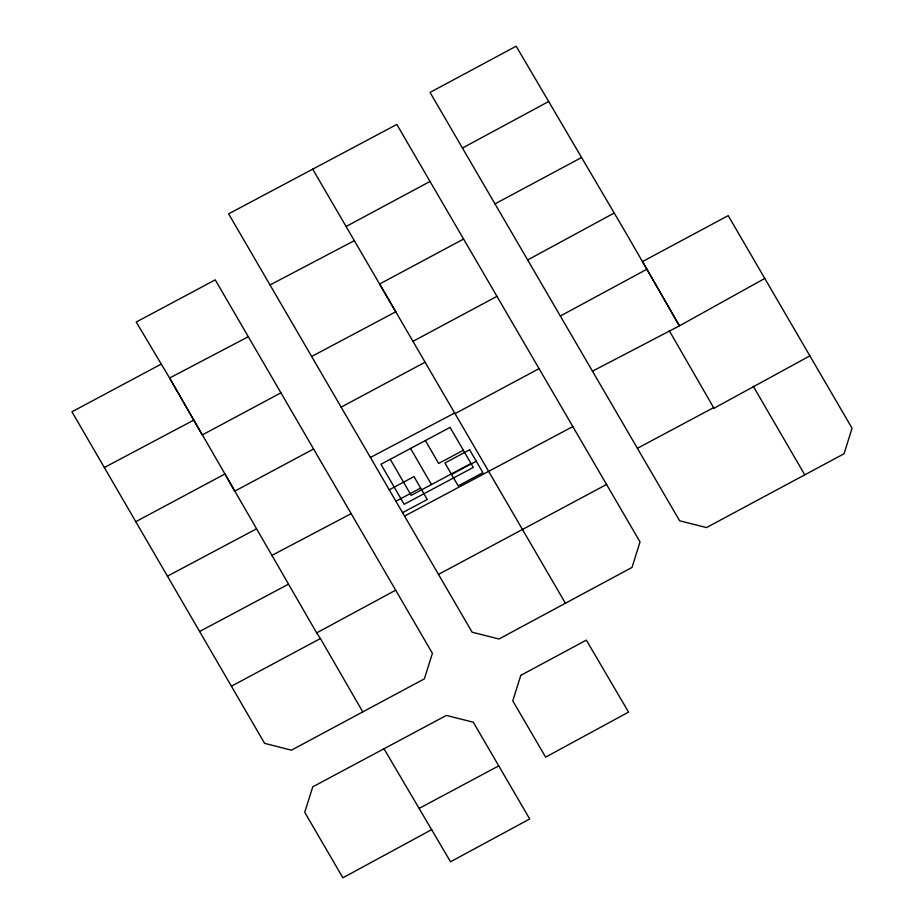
<?xml version="1.0" encoding="UTF-8"?>
<svg xmlns="http://www.w3.org/2000/svg" width="924" height="924" viewBox="0 0 924 924"><rect width="100%" height="100%" fill="white"/><g stroke="black" fill="none" stroke-linecap="round" stroke-linejoin="round"><path stroke-width="1.39" d="M637.421 448.302L713.582 407.646L713.975 408.269L809.874 355.867M764.772 278.447L728.216 215.627L642.55 261.55L679.417 325.849L626.449 233.841L516.169 46.2L430.041 92.423L679.637 520.778L706.502 527.581L844.039 453.765L852.055 428.239L764.772 278.447L679.417 325.849L592.469 371.194M527.673 259.956L613.79 213.248M431.762 829.59L342.885 877.8L304.724 812.3L312.774 786.809L446.408 715.419L473.319 722.245L529.706 818.976L450.519 861.769L383.98 748.74M462.439 148.048L548.694 101.501M560.314 316.031L646.985 269.184M160.903 364.264L71.945 411.804L264.599 743.346L291.418 750.184L424.382 678.84L432.397 653.326L215.246 279.868L136.232 322.037L169.589 378.031L316.655 632.894L395.68 590.193M565.407 603.245L498.995 639.004L472.129 632.212L228.632 213.848L396.823 124.451L640.02 541.914L632.016 567.428L565.407 603.245L379.591 284.014L463.571 239.062M346.107 226.495L430.041 181.439M494.941 203.881L581.392 157.623M280.908 392.85L202.217 434.973L169.589 378.031L248.29 336.729M412.924 341.36L496.985 296.327M341.106 407.161L425.086 362.208M135.805 521.667L224.936 473.989L234.673 491.198L313.559 449.006M455.012 413.663L539.073 368.63M438.461 574.416L606.548 484.476M231.358 686.22L320.409 638.553L362.762 711.884M389.281 489.789L413.998 476.599L427.269 499.491L402.564 512.681M463.351 450.265L438.646 463.455L425.375 440.563M395.922 501.235L420.628 488.045M471.009 463.467L411.215 495.368L390.251 459.297M451.559 474.439L476.264 461.249M404.539 516.089L572.834 426.565M419.311 808.327L498.694 765.892M311.665 356.468L395.761 311.804L312.578 168.942M167.44 576.172L256.121 529.048M199.607 631.485L288.126 584.372M104.32 467.544L193.728 420.131M370.455 457.449L454.654 412.993M271.483 555.624L351.189 513.64M270.027 284.962L354.319 240.656M316.655 632.894L320.409 638.553M753.256 386.278L804.769 474.809M410.545 448.463L431.473 484.557M669.242 330.653L713.975 408.269M520.801 675.352L512.785 700.866L545.622 757.149L628.551 712.104L586.347 640.113L520.801 675.352M450.08 427.373L380.942 464.264L404.158 504.296L473.296 467.417L450.08 427.373M469.623 449.803L444.918 462.993L458.188 485.885L482.906 472.695L469.623 449.803"/></g></svg>
